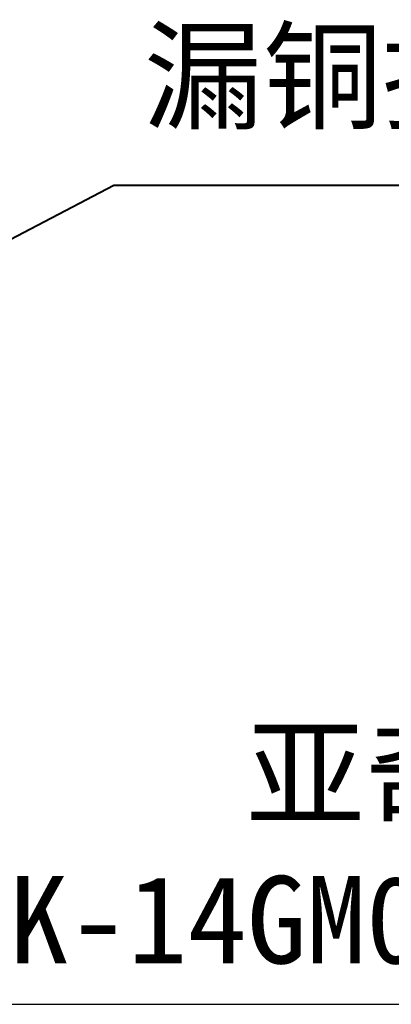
# Model space of a CAD drawing. Header units: millimetres. Extents: x 2674 to 3449, y -296 to 185.
# Drawn here: x 3265.85 to 3272.23, y -189.37 to -172.48 of the extents above; entities that cross this region are included whole.
import ezdxf

# ---------------------------------------------------------------- set-up
doc = ezdxf.new("R2010")
doc.units = ezdxf.units.MM
doc.layers.add('DIM', color=3, linetype='Continuous', lineweight=5)
doc.styles.add('RD', font='ROMAND.shx', dxfattribs={"width": 0.8})
doc.styles.add('宋体', font='SimSun.ttf')
doc.dimstyles.new('DIM', dxfattribs={"dimtxt": 0.8, "dimasz": 0.8, "dimexe": 0, "dimexo": 0.5, "dimgap": 0.11, "dimtad": 0, "dimzin": 1, "dimdsep": 46, "dimtxsty": 'RD', "dimcen": 0, "dimclrd": 256, "dimclre": 256, "dimclrt": 256, "dimadec": 0, "dimazin": 0, "dimtm": 1e-09, "dimtfac": 1, "dimtofl": 0, "dimtmove": 0, "dimatfit": 3, "dimfxl": 1, "dimlwe": -1, "dimarcsym": 0})

msp = doc.modelspace()

# ---------------------------------------------------------------- texts
at = {"layer": 'DIM', "color": 3, "char_height": 1.5, "width": 17.34726, "attachment_point": 3, "style": '宋体'}
for s, insert in [('漏铜接地', (3276.1634, -172.7028)), ('亚奇公座OK-14GM024-04', (3277.9154, -184.6681))]:
    msp.add_mtext(s, dxfattribs=dict(at, insert=insert))

# ---------------------------------------------------------------- leaders
at = {"layer": 'DIM', "lineweight": 5}
for points, override in [([(3263.745, -177.2698), (3267.4667, -175.3194), (3276.249, -175.3194)], {"dimgap": 0.11, "dimtad": 0}), ([(3256.8763, -183.6625), (3263.6937, -189.3695), (3277.8782, -189.3695)], {"dimgap": 0.11, "dimtad": 0, "dimfxl": 1.25, "dimlwd": 5, "dimlwe": 5, "dimarcsym": 1})]:
    msp.add_leader(points, dimstyle='DIM', override=override, dxfattribs=at)

doc.saveas('drawing.dxf')
